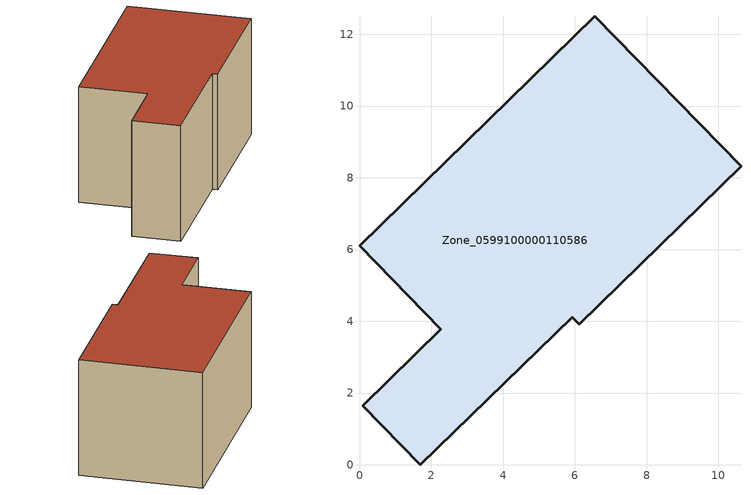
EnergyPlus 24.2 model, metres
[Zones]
Zone_0599100000110586
 floor ground (C_G): 6.56,12.51 10.63,8.32 6.12,3.92 5.93,4.12 1.7,0 0.09,1.64 2.26,3.78 0,6.11 z0
 wall outside (C_F): 10.63,8.32 6.56,12.51 0,6.11 2.26,3.78 0.09,1.64 1.7,0 5.93,4.12 6.12,3.92 10.63,8.32 z0:5.78
 roof outside (C_R): 1.7,0 5.93,4.12 6.12,3.92 10.63,8.32 6.56,12.51 0,6.11 2.26,3.78 0.09,1.64 z5.78
[BUILDING]
Pand.0599100000110586: North Axis=0; Terrain=City; Loads Convergence Tolerance Value=0.04; Temperature Convergence Tolerance Value=0.4; Solar Distribution=FullExterior; Maximum Number of Warmup Days=25; Minimum Number of Warmup Days=1
[Site:Location]
Rotterdam.The.Hague.AP_ZH_NLD Design_Conditions: Latitude=51.96; Longitude=4.45; Time Zone=1; Elevation=-4.5
[SITE:GROUNDTEMPERATURE:BUILDINGSURFACE]
18, 18, 18, 18, 18, 18, 18, 18, 18, 18, 18, 18
[MATERIAL] Thermal Absorptance=0.9; Solar Absorptance=0.7; Visible Absorptance=0.7
Name | Roughness | Thickness | Conductivity | Density | Specific Heat
G.TC.1975-1991 | MediumSmooth | 0.15 | 0.288461 | 540 | 1210
F.TC.1975-1991 | Rough | 0.3 | 0.230769 | 1920 | 840
R.TC.1975-1991 | MediumRough | 0.2 | 0.153846 | 1500 | 1000
[CONSTRUCTION]
C_G: G.TC.1975-1991
C_F: F.TC.1975-1991
C_R: R.TC.1975-1991
[ZONE]
Zone_0599100000110586: Type=1; Multiplier=1; Ceiling Height=Autocalculate; Volume=Autocalculate; Floor Area=autocalculate; Part of Total Floor Area=Yes
[ZONEINFILTRATION:DESIGNFLOWRATE]
Infil_Zone_0599100000110586: Zone or ZoneList or Space or SpaceList=Zone_0599100000110586; Schedule=AlwaysOn; Design Flow Rate Calculation Method=Flow/Area; Flow Rate per Floor Area=0.003; Constant Term Coefficient=1; Temperature Term Coefficient=0; Velocity Term Coefficient=0; Velocity Squared Term Coefficient=0
[HVACTEMPLATE:ZONE:IDEALLOADSAIRSYSTEM]
Zone_0599100000110586: Maximum Heating Supply Air Temperature=50; Minimum Cooling Supply Air Temperature=13; Maximum Heating Supply Air Humidity Ratio=0.0156; Minimum Cooling Supply Air Humidity Ratio=0.0077; Heating Limit=NoLimit; Cooling Limit=NoLimit; Dehumidification Control Type=ConstantSensibleHeatRatio; Cooling Sensible Heat Ratio=0.7; Dehumidification Setpoint=60; Humidification Control Type=None; Humidification Setpoint=30; Outdoor Air Method=None; Outdoor Air Flow Rate per Person=0.00944; Outdoor Air Flow Rate per Zone Floor Area=0; Outdoor Air Flow Rate per Zone=0; Demand Controlled Ventilation Type=None; Outdoor Air Economizer Type=NoEconomizer; Heat Recovery Type=None; Sensible Heat Recovery Effectiveness=0.7; Latent Heat Recovery Effectiveness=0.65
[ZONECONTROL:THERMOSTAT]
ThermostatControl_Zone_0599100000110586: Zone or ZoneList=Zone_0599100000110586; Control Type Schedule=DualSetpointControlType; Control 1=Thermostat_Zone_0599100000110586; Temperature Difference Between Cutout And Setpoint=0
[THERMOSTATSETPOINT:DUALSETPOINT]
Thermostat_Zone_0599100000110586: Heating Setpoint Temperature Schedule=HeatingSetpoint_Zone_0599100000110586; Cooling Setpoint Temperature Schedule=CoolingSetpoint_Zone_0599100000110586
[SCHEDULE:COMPACT]
HeatingSetpoint_Zone_0599100000110586: Through: 12/31, For: AllDays, Until: 24:00, 21
CoolingSetpoint_Zone_0599100000110586: Through: 12/31, For: AllDays, Until: 24:00, 24
DualSetpointControlType: Through: 12/31, For: AllDays, Until: 24:00, 4
AlwaysOn: Through: 12/31, For: AllDays, Until: 24:00, 1
